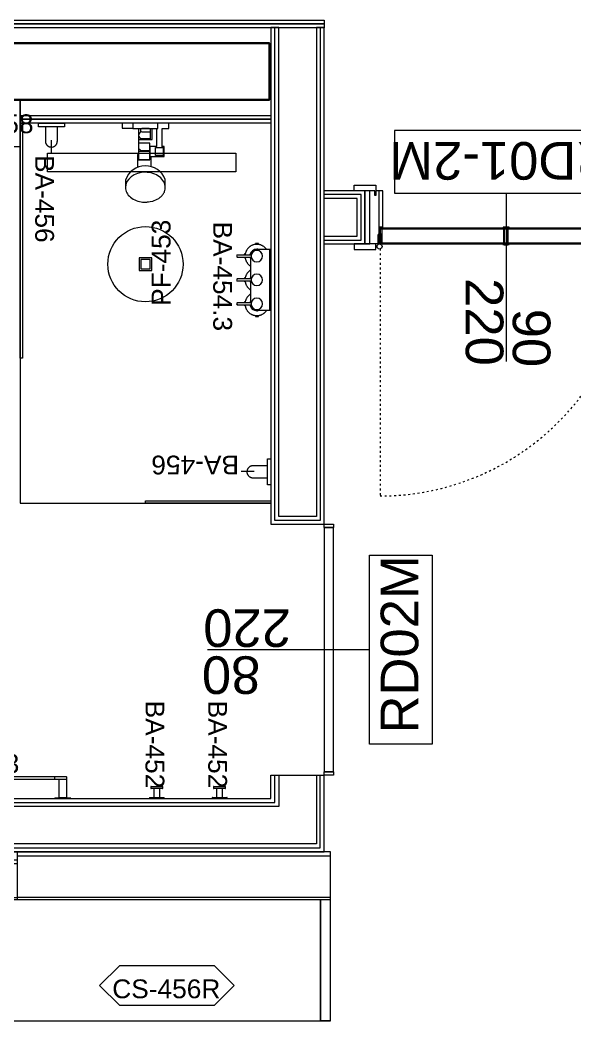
# Model space of a CAD drawing. Header units: centimetres. Extents: x 118932 to 154602, y -32682 to -23521.
# Drawn here: x 139625.9 to 139802.9, y -30689.7 to -30370.3 of the extents above; entities that cross this region are included whole.
import ezdxf

# ---------------------------------------------------------------- set-up
doc = ezdxf.new("R2010")
doc.units = ezdxf.units.CM
doc.header["$LTSCALE"] = 50
doc.header["$MEASUREMENT"] = 0
doc.linetypes.add('ACAD_ISO03W100', pattern=[30, 12, -18])
for name, color, linetype, lineweight, true_color in [('GEN_00_BL_Yazı', 7, 'Continuous', 0, 0x4f5250), ('GEN_02_TF_Islak Hacim', 7, 'Continuous', 5, 0x007cb0), ('GEN_02_TF_Kapı', 7, 'Continuous', 9, 0x4a3526), ('GEN_02_TF_Mobilya', 7, 'Continuous', 5, 0x745e3d), ('GEN_05_ML_Ahşap', 7, 'Continuous', 9, 0x745e3d), ('GEN_05_ML_Alçıpan', 7, 'Continuous', 18, 0x008b29), ('GEN_05_ML_Alçıpan_giydirme', 7, 'Continuous', 18, 0x7ebab5), ('GEN_06_GR_Cam', 7, 'Continuous', 9, 0x6093ac), ('GEN_06_GR_İnce', 7, 'Continuous', 13, 0xb0b0a9), ('KALACAK DUVARLAR', 7, 'Continuous', 30, 0x005387)]:
    doc.layers.add(name, color=color, linetype=linetype, lineweight=lineweight, true_color=true_color)
doc.styles.add('arial_1_18', font='arial.ttf', dxfattribs={"height": 0.2})
doc.styles.add('Arial_6', font='arial.ttf', dxfattribs={"height": 59.5325})

# ---------------------------------------------------------------- blocks, each defined once
blk = doc.blocks.new('KALACAK DUVALAR LEVEL 0 B BLOK')
at = {"layer": 'KALACAK DUVARLAR'}
blk.add_lwpolyline([(-1613.63, -998.88), (-1613.63, -955.34), (-1400.99, -955.34), (-1400.99, -937.34), (-1631.63, -937.34), (-1631.63, -997.32)], dxfattribs=at)
blk = doc.blocks.new('40LIK DUS CAMİ')
at = {"layer": 'GEN_02_TF_Islak Hacim', "elevation": 0}
blk.add_lwpolyline([(0, 1.24), (40, 1.24), (40, 0.44), (0, 0.44)], close=True, dxfattribs=at)
blk = doc.blocks.new('75lik DUS CAMİ')
at = {"layer": 'GEN_02_TF_Islak Hacim'}
blk.add_lwpolyline([(0, 0), (0, 75), (0.8, 75), (0.8, 0)], close=True, dxfattribs=at)
blk = doc.blocks.new('Raindance shower combo - PF-453 SHOWER SYSTEM-14821002-TYPE J')
at = {"layer": 'GEN_02_TF_Islak Hacim'}
for p, q in [((50.6, -3), (50.6, -19.3)), ((85, -3), (50.6, -3)), ((50.6, -19.3), (85, -19.3)), ((85, -3), (85, -19.6)), ((165, -3), (85, -3)), ((85, -19.6), (165, -19.6)), ((103.2, -19.6), (103.2, -39.9)), ((109.1, -19.6), (109.1, -32.1)), ((136.8, -19.6), (113.1, -19.6)), ((138.6, -20.1), (160.7, -20.1)), ((140.8, -55.5), (140.8, -20.1)), ((146.7, -55.5), (146.7, -20.1)), ((160.7, -20.1), (160.7, -77.5)), ((165, -19.6), (165, -3)), ((200.1, -3), (165, -3)), ((178, -20.1), (200.1, -20.1)), ((178, -77.4), (178, -20.1)), ((200.1, -20.1), (200.1, -3)), ((102.9, -41.5), (102.9, -80.9)), ((102.9, -55.5), (146.7, -55.5)), ((136.8, -55.5), (140.8, -55.5)), ((139, -66.9), (102.9, -66.9)), ((102.9, -80.9), (102.9, -119.9)), ((139, -93.7), (102.9, -93.7)), ((139, -119.9), (139, -66.9)), ((139.3, -77.5), (139.3, -109.5)), ((160.7, -77.5), (139.3, -77.5)), ((156.8, -106), (156.8, -81)), ((156.8, -81), (181.8, -81)), ((160.7, -81), (160.7, -77.4)), ((185.2, -77.4), (178, -77.4)), ((178, -81), (178, -77.4)), ((181.8, -81), (181.8, -106)), ((185.2, -109.5), (185.2, -77.4)), ((99.5, -106.3), (100.1, -143.6)), ((102.9, -119.9), (102.9, -97.5)), ((102.9, -119.9), (139, -119.9)), ((139, -119.9), (102.9, -119.9)), ((139.3, -109.5), (185.2, -109.5)), ((142.3, -109.5), (141.8, -141)), ((181.8, -106), (156.8, -106)), ((61, -184.6), (61, -208.3)), ((188.3, -208.3), (188.3, -182.8))]:
    blk.add_line(p, q, dxfattribs=at)
for points in [[(113.1, -30.8), (140.8, -30.8)], [(113.1, -52.1), (140.8, -52.1)], [(113.1, -89.8), (139, -89.8)]]:
    blk.add_lwpolyline(points, dxfattribs=at)
for points in [[(144.9, -433), (105.1, -433), (105.1, -473), (144.9, -473)], [(139.7, -438.3), (110.3, -438.4), (110.3, -467.8), (139.7, -467.8)]]:
    blk.add_lwpolyline(points, close=True, dxfattribs=at)
blk.add_circle((125, -453), 120, dxfattribs=at)
for centre, radius, start, end in [((114.5, -42.3), 11.6, 96.5318, 176.0334), ((114.4, -40.6), 11.5, 184.4156, 263.9068), ((114.5, -78), 12, 194.0613, 263.6059), ((114.5, -78), 12, 194.0613, 263.6059), ((112.1, -106), 12.6, 137, 181), ((125, -206.5), 67.6, 20.5435, 161.0787)]:
    blk.add_arc(centre, radius, start, end, dxfattribs=at)
for major_axis, start_param, end_param in [((63.7, 0), 1.576448, 3.141593), ((-63.7, 0), 3.141593, 4.718041)]:
    blk.add_ellipse((124.7, -208.3), major_axis=major_axis, ratio=0.765186, start_param=start_param, end_param=end_param, dxfattribs=at)
blk.add_open_spline([(61, -208.3), (61, -211.2), (61.7, -216.8), (66, -227.8), (76.3, -240.1), (95.1, -250.7), (112.3, -254.4), (122.2, -254.8), (124.3, -254.8), (134.9, -254.1), (148.1, -251.6), (155.1, -249.5), (165.5, -244.8), (176.6, -235.8), (183.3, -227.4), (187.4, -218), (188.3, -211.6), (188.3, -208.3)], degree=3, knots=[0, 0, 0, 0, 0.058333, 0.116667, 0.233333, 0.35, 0.466667, 0.498213, 0.618018, 0.668587, 0.668587, 0.668587, 0.782182, 0.848848, 0.915515, 0.982182, 1.048848, 1.048848, 1.048848, 1.048848], dxfattribs=at)
at = {"layer": 'GEN_00_BL_Yazı', "insert": (144.9, -585.7), "char_height": 60, "width": 132.711, "attachment_point": 1, "rotation": 90, "style": 'Arial_6'}
blk.add_mtext('PF-453', dxfattribs=at)
blk = doc.blocks.new('Robe_Hook - BA-452 ROBE HOOK-13695885-TYPE GxL')
at = {"layer": 'GEN_02_TF_Islak Hacim', "lineweight": 13}
for p, q in [((-23.8, 0), (-23.8, -3.2)), ((-23.8, 0), (23.8, 0)), ((-23, 0), (-23.8, 0)), ((-23.8, -3.2), (-23, -3.2)), ((23.8, -3.2), (-23.8, -3.2)), ((-19.1, -31.9), (-19.1, -38.1)), ((-19.1, -31.9), (19, -31.9)), ((-18.4, -31.9), (-19.1, -31.9)), ((-9.2, -3.2), (-9.2, -31.9)), ((9.2, -31.9), (9.2, -3.2)), ((19, -31.9), (18.4, -31.9)), ((19, -38.1), (19, -31.9)), ((23.8, 0), (23, 0)), ((23, -3.2), (23.8, -3.2)), ((23.8, -3.2), (23.8, 0)), ((-19.1, -38.1), (-18.4, -38.1)), ((19, -38.1), (-19.1, -38.1)), ((18.4, -38.1), (19, -38.1))]:
    blk.add_line(p, q, dxfattribs=at)
at = {"layer": 'GEN_00_BL_Yazı', "insert": (-23.9, -312.3), "char_height": 60, "width": 132.711, "attachment_point": 1, "rotation": 90, "style": 'Arial_6'}
blk.add_mtext('BA-452', dxfattribs=at)
blk = doc.blocks.new('Escobillero-pared_Tres-Max-tres_13463624 - BA-458 TOILET BRUSH HOLDER-14820998-TYPE J')
at = {"layer": 'GEN_00_BL_Yazı'}
blk.add_line((0, 50), (0, 88.6), dxfattribs=at)
at = {"layer": 'GEN_02_TF_Islak Hacim'}
for p, q in [((-10, 42.3), (-10, 50)), ((-10, 50), (10, 50)), ((10, 50), (-10, 50)), ((-10, 42.3), (-10, 50)), ((10, 50), (10, 42.3)), ((10, 42.3), (10, 50))]:
    blk.add_line(p, q, dxfattribs=at)
for radius in [43.5, 8]:
    blk.add_circle((0, 0), radius, dxfattribs=at)
blk.add_arc((0, 0), 43.5, 103.2903, 76.7097, dxfattribs=at)
at = {"layer": 'GEN_00_BL_Yazı', "insert": (143, 153.2), "char_height": 60, "width": 265.421, "attachment_point": 3, "style": 'Arial_6'}
blk.add_mtext('BA-458', dxfattribs=at)
blk = doc.blocks.new('Soap Dispenser - Trio - BA-454 SOAP DISPENSER triple-14820993-TYPE GxL')
at = {"layer": 'GEN_02_TF_Islak Hacim'}
for p, q in [((-79.4, 102.6), (-79.4, 62.6)), ((-73.5, 62.6), (-73.5, 102.6)), ((-3, 102.6), (-3, 62.6)), ((3, 62.6), (3, 102.6)), ((73.1, 102.6), (73.1, 62.6)), ((79, 62.6), (79, 102.6)), ((-79, 85), (-80.8, 85)), ((-80.8, 85), (-80.8, 82.9)), ((-80.8, 82.9), (-79, 82.9)), ((-80.8, 82.9), (-80.8, 81.6)), ((-70.8, 85), (-74.1, 85)), ((-73.9, 82.9), (-70.8, 82.9)), ((-2.9, 65), (-73.6, 65)), ((-70.8, 82.9), (-70.8, 85)), ((-70.8, 81.6), (-70.8, 82.9)), ((-2.6, 85), (-4.4, 85)), ((-4.4, 85), (-4.4, 83.1)), ((-4.4, 83.1), (-2.6, 83.1)), ((-4.4, 83.1), (-4.4, 81.6)), ((2.3, 83.1), (5.6, 83.1)), ((5.6, 85), (2.4, 85)), ((73.2, 65), (2.9, 65)), ((5.6, 83.1), (5.6, 85)), ((5.6, 81.6), (5.6, 83.1)), ((73.5, 85), (71.7, 85)), ((71.7, 85), (71.7, 83.1)), ((71.7, 83.1), (73.5, 83.1)), ((71.7, 83.1), (71.7, 81.6)), ((81.7, 85), (78.4, 85)), ((78.4, 83.1), (81.7, 83.1)), ((81.7, 83.1), (81.7, 85)), ((81.7, 81.6), (81.7, 83.1)), ((-114.6, 49.5), (-117, 49.5)), ((-117, 49.5), (-117, 39.5)), ((-117, 39.5), (-114.6, 39.5)), ((-114.6, 39.5), (-114.6, 49.5)), ((-112.7, 49.5), (-114.6, 49.5)), ((-114.6, 39.5), (-112.5, 39.5)), ((-97, 45), (-97, 0)), ((-79.4, 62.6), (-79.3, 62.6)), ((-77.9, 62.6), (-79.4, 62.6)), ((-73.5, 62.6), (-75, 62.6)), ((-73.6, 62.6), (-73.5, 62.6)), ((-3, 62.6), (-2.9, 62.6)), ((-1.5, 62.6), (-3, 62.6)), ((3, 62.6), (1.5, 62.6)), ((2.9, 62.6), (3, 62.6)), ((73.1, 62.6), (73.2, 62.6)), ((74.5, 62.6), (73.1, 62.6)), ((79, 62.6), (77.5, 62.6)), ((78.9, 62.6), (79, 62.6)), ((97, 0), (97, 45)), ((114.2, 49.5), (112.3, 49.5)), ((112.3, 39.5), (114.2, 39.5)), ((115.9, 49.5), (114.2, 49.5)), ((114.2, 49.5), (114.2, 39.5)), ((114.2, 39.5), (115.9, 39.5)), ((115.9, 39.5), (115.9, 49.5)), ((97, 5), (-97, 5)), ((-97, 5), (-97, 0)), ((-97, 0), (97, 0)), ((-97, 0), (97, 0)), ((97, 0), (97, 5))]:
    blk.add_line(p, q, dxfattribs=at)
at = {"layer": 'GEN_02_TF_Islak Hacim', "flags": 128}
for points in [[(-79.4, 107.6), (-79.4, 107.6), (-79.4, 107.6), (-79.4, 107.6), (-79.4, 107.5), (-79.4, 107.5), (-79.4, 107.4), (-79.4, 107.4), (-79.4, 107.3), (-79.4, 107.3), (-79.4, 107.2), (-79.4, 107.1), (-79.4, 107), (-79.4, 106.9), (-79.4, 106.8), (-79.4, 106.7), (-79.4, 106.6), (-79.4, 106.5), (-79.4, 106.4), (-79.4, 106.2), (-79.4, 106.1), (-79.4, 105.9), (-79.4, 105.8), (-79.4, 105.6), (-79.4, 105.5), (-79.4, 105.3), (-79.4, 105.1), (-79.4, 104.9), (-79.4, 104.8), (-79.4, 104.6), (-79.4, 104.4), (-79.4, 104.2), (-79.4, 104), (-79.4, 103.8), (-79.4, 103.6), (-79.4, 103.4), (-79.4, 103.2), (-79.4, 103), (-79.4, 102.8), (-79.4, 102.6), (-79.4, 102.6)], [(-73.5, 102.6), (-73.5, 102.8), (-73.5, 103), (-73.5, 103.2), (-73.5, 103.4), (-73.5, 103.6), (-73.5, 103.8), (-73.5, 104), (-73.5, 104.2), (-73.5, 104.4), (-73.5, 104.5), (-73.5, 104.7), (-73.5, 104.9), (-73.5, 105.1), (-73.5, 105.2), (-73.5, 105.4), (-73.5, 105.6), (-73.5, 105.7), (-73.5, 105.9), (-73.5, 106), (-73.5, 106.2), (-73.5, 106.3), (-73.5, 106.4), (-73.5, 106.6), (-73.5, 106.7), (-73.5, 106.8), (-73.5, 106.9), (-73.5, 107), (-73.5, 107.1), (-73.5, 107.2), (-73.5, 107.3), (-73.5, 107.3), (-73.5, 107.4), (-73.5, 107.4), (-73.5, 107.5), (-73.5, 107.5), (-73.5, 107.5), (-73.5, 107.6), (-73.5, 107.6), (-73.5, 107.6)], [(-3, 107.6), (-3, 107.6), (-3, 107.6), (-3, 107.6), (-3, 107.5), (-3, 107.5), (-3, 107.4), (-3, 107.4), (-3, 107.3), (-3, 107.3), (-3, 107.2), (-3, 107.1), (-3, 107), (-3, 106.9), (-3, 106.8), (-3, 106.7), (-3, 106.6), (-3, 106.5), (-3, 106.4), (-3, 106.2), (-3, 106.1), (-3, 105.9), (-3, 105.8), (-3, 105.6), (-3, 105.5), (-3, 105.3), (-3, 105.1), (-3, 104.9), (-3, 104.8), (-3, 104.6), (-3, 104.4), (-3, 104.2), (-3, 104), (-3, 103.8), (-3, 103.6), (-3, 103.4), (-3, 103.2), (-3, 103), (-3, 102.8), (-3, 102.6), (-3, 102.6)], [(3, 102.6), (3, 102.8), (3, 103), (3, 103.2), (3, 103.4), (3, 103.6), (3, 103.8), (3, 104), (3, 104.2), (3, 104.4), (3, 104.5), (3, 104.7), (3, 104.9), (3, 105.1), (3, 105.2), (3, 105.4), (3, 105.6), (3, 105.7), (3, 105.9), (3, 106), (3, 106.2), (3, 106.3), (3, 106.4), (3, 106.6), (3, 106.7), (3, 106.8), (3, 106.9), (3, 107), (3, 107.1), (3, 107.2), (3, 107.3), (3, 107.3), (3, 107.4), (3, 107.4), (3, 107.5), (3, 107.5), (3, 107.5), (3, 107.6), (3, 107.6), (3, 107.6)], [(73.1, 107.6), (73.1, 107.6), (73.1, 107.6), (73.1, 107.6), (73.1, 107.5), (73.1, 107.5), (73.1, 107.4), (73.1, 107.4), (73.1, 107.3), (73.1, 107.3), (73.1, 107.2), (73.1, 107.1), (73.1, 107), (73.1, 106.9), (73.1, 106.8), (73.1, 106.7), (73.1, 106.6), (73.1, 106.5), (73.1, 106.4), (73.1, 106.2), (73.1, 106.1), (73.1, 105.9), (73.1, 105.8), (73.1, 105.6), (73.1, 105.5), (73.1, 105.3), (73.1, 105.1), (73.1, 104.9), (73.1, 104.8), (73.1, 104.6), (73.1, 104.4), (73.1, 104.2), (73.1, 104), (73.1, 103.8), (73.1, 103.6), (73.1, 103.4), (73.1, 103.2), (73.1, 103), (73.1, 102.8), (73.1, 102.6), (73.1, 102.6)], [(79, 102.6), (79, 102.8), (79, 103), (79, 103.2), (79, 103.4), (79, 103.6), (79, 103.8), (79, 104), (79, 104.2), (79, 104.4), (79, 104.5), (79, 104.7), (79, 104.9), (79, 105.1), (79, 105.2), (79, 105.4), (79, 105.6), (79, 105.7), (79, 105.9), (79, 106), (79, 106.2), (79, 106.3), (79, 106.4), (79, 106.6), (79, 106.7), (79, 106.8), (79, 106.9), (79, 107), (79, 107.1), (79, 107.2), (79, 107.3), (79, 107.3), (79, 107.4), (79, 107.4), (79, 107.5), (79, 107.5), (79, 107.5), (79, 107.6), (79, 107.6), (79, 107.6)], [(-79, 82.4), (-80.5, 82.2), (-82, 82), (-83.5, 81.8), (-85, 81.5), (-86.4, 81.1), (-87.9, 80.7), (-89.3, 80.2), (-90.7, 79.7), (-92.1, 79.1), (-93.4, 78.4), (-94.7, 77.7), (-96, 76.9), (-97.3, 76.1), (-98.5, 75.3), (-99.7, 74.4), (-100.9, 73.4), (-102, 72.4), (-103.1, 71.4), (-104.1, 70.3), (-105.1, 69.2), (-106, 68), (-106.9, 66.8), (-107.8, 65.6), (-108.6, 64.3), (-109.3, 63), (-110, 61.7), (-110.7, 60.3), (-111.3, 58.9), (-111.8, 57.5), (-112.3, 56.1), (-112.7, 54.7), (-113, 53.2), (-113.3, 51.7), (-113.6, 50.2), (-113.8, 48.8), (-113.9, 47.3), (-113.9, 45.8), (-113.9, 45)], [(-45.5, 66.1), (-46.4, 67.4), (-47.3, 68.5), (-48.3, 69.7), (-49.3, 70.8), (-50.3, 71.9), (-51.4, 72.9), (-52.6, 73.9), (-53.7, 74.8), (-54.9, 75.7), (-56.2, 76.5), (-57.5, 77.3), (-58.8, 78), (-60.1, 78.7), (-61.5, 79.3), (-62.9, 79.9), (-64.3, 80.4), (-65.7, 80.9), (-67.1, 81.3), (-68.6, 81.6), (-70.1, 81.9), (-71.6, 82.1), (-73, 82.3)], [(-2.6, 82.4), (-4.1, 82.2), (-5.6, 82), (-7.1, 81.8), (-8.5, 81.5), (-10, 81.1), (-11.4, 80.7), (-12.8, 80.2), (-14.2, 79.7), (-15.6, 79.1), (-17, 78.4), (-18.3, 77.7), (-19.6, 76.9), (-20.8, 76.1), (-22.1, 75.3), (-23.3, 74.4), (-24.4, 73.4), (-25.5, 72.4), (-26.6, 71.4), (-27.7, 70.3), (-28.6, 69.2), (-29.6, 68), (-30.5, 66.8), (-31.3, 65.6)], [(31, 66.1), (30.1, 67.4), (29.2, 68.5), (28.2, 69.7), (27.2, 70.8), (26.1, 71.9), (25, 72.9), (23.9, 73.9), (22.7, 74.8), (21.5, 75.7), (20.3, 76.5), (19, 77.3), (17.7, 78), (16.3, 78.7), (15, 79.3), (13.6, 79.9), (12.2, 80.4), (10.8, 80.9), (9.3, 81.3), (7.8, 81.6), (6.4, 81.9), (4.9, 82.1), (3.4, 82.3)], [(73.4, 82.4), (71.9, 82.2), (70.5, 82), (69, 81.8), (67.5, 81.5), (66.1, 81.1), (64.6, 80.7), (63.2, 80.2), (61.8, 79.7), (60.4, 79.1), (59.1, 78.4), (57.8, 77.7), (56.5, 76.9), (55.2, 76.1), (54, 75.3), (52.8, 74.4), (51.6, 73.4), (50.5, 72.4), (49.4, 71.4), (48.4, 70.3), (47.4, 69.2), (46.4, 68), (45.6, 66.8), (44.7, 65.6)], [(113.5, 45), (113.5, 46.5), (113.4, 48), (113.3, 49.4), (113.1, 50.9), (112.8, 52.4), (112.5, 53.9), (112.1, 55.3), (111.6, 56.8), (111.1, 58.2), (110.6, 59.6), (110, 60.9), (109.3, 62.3), (108.6, 63.6), (107.8, 64.9), (107, 66.1), (106.1, 67.4), (105.2, 68.5), (104.2, 69.7), (103.2, 70.8), (102.2, 71.9), (101.1, 72.9), (99.9, 73.9), (98.8, 74.8), (97.5, 75.7), (96.3, 76.5), (95, 77.3), (93.7, 78), (92.4, 78.7), (91, 79.3), (89.6, 79.9), (88.2, 80.4), (86.8, 80.9), (85.3, 81.3), (83.9, 81.6), (82.4, 81.9), (80.9, 82.1), (79.4, 82.3)], [(-113.9, 45), (-113.9, 43.5), (-113.8, 42), (-113.7, 40.5), (-113.5, 39), (-113.2, 37.5), (-112.9, 36), (-112.5, 34.6), (-112, 33.2), (-111.5, 31.7), (-111, 30.4), (-110.4, 29), (-109.7, 27.6), (-109, 26.3), (-108.2, 25), (-107.4, 23.8), (-106.5, 22.6), (-105.6, 21.4), (-104.6, 20.2), (-103.6, 19.1), (-102.6, 18.1), (-101.5, 17), (-100.3, 16.1), (-99.2, 15.1), (-98, 14.2)], [(98.1, 14.6), (99.3, 15.5), (100.5, 16.5), (101.6, 17.5), (102.7, 18.5), (103.7, 19.6), (104.7, 20.8), (105.6, 21.9), (106.5, 23.1), (107.4, 24.4), (108.2, 25.6), (108.9, 26.9), (109.6, 28.3), (110.3, 29.6), (110.8, 31), (111.4, 32.4), (111.8, 33.8), (112.3, 35.3), (112.6, 36.7), (112.9, 38.2), (113.2, 39.7), (113.3, 41.2), (113.5, 42.6), (113.5, 44.1), (113.5, 45)]]:
    blk.add_lwpolyline(points, dxfattribs=at)
at = {"layer": 'GEN_02_TF_Islak Hacim'}
for centre, radius, start, end in [((-76.4, 107.6), 2.98, 120, 180), ((-76.4, 107.6), 2.98, 180, 240), ((-76.4, 107.6), 2.98, 0, 60), ((-76.4, 107.6), 2.98, 300, 0), ((0, 107.6), 2.98, 120, 180), ((0, 107.6), 2.98, 180, 240), ((0, 107.6), 2.98, 0, 60), ((0, 107.6), 2.98, 300, 0), ((76, 107.6), 2.98, 120, 180), ((76, 107.6), 2.98, 180, 240), ((76, 107.6), 2.98, 0, 60), ((76, 107.6), 2.98, 300, 0), ((-76.4, 45), 22, 97.5598, 180), ((-77, 45), 20, 96.8039, 180), ((-76.4, 45), 22, 68.099, 82.3757), ((0, 45), 22, 97.5598, 108.6093), ((0, 45), 22, 68.099, 82.3757), ((76, 45), 22, 97.5598, 111.901), ((76, 45), 22, 0, 80.5842), ((77, 45), 20, 0, 82.4941), ((-76.4, 45), 22, 180, 192.2823), ((-76.4, 45), 18.2, 0, 180), ((-76.4, 45), 18.2, 180, 0), ((0, 45), 18.2, 0, 180), ((0, 45), 18.2, 180, 0), ((76, 45), 18.2, 0, 180), ((76, 45), 18.2, 180, 0), ((76, 45), 22, 351.246, 0)]:
    blk.add_arc(centre, radius, start, end, dxfattribs=at)
at = {"layer": 'GEN_00_BL_Yazı', "insert": (186.1, 123.9), "char_height": 60, "width": 331.384, "attachment_point": 1, "rotation": 180, "style": 'Arial_6'}
blk.add_mtext('BA-454.3', dxfattribs=at)
blk = doc.blocks.new('Grab-Bar_Bobrick_B-6806 - BA-456 24_-V371-TYPE GxL')
at = {"layer": 'GEN_00_BL_Yazı'}
blk.add_line((-53504.4, -6427.9), (-53463.6, -6427.9), dxfattribs=at)
at = {"layer": 'GEN_02_TF_Islak Hacim', "lineweight": 13, "flags": 128}
blk.add_lwpolyline([(-53558, -6468.7), (-53558, -6386.1), (-53546.8, -6386.1), (-53546.8, -6468.7)], close=True, dxfattribs=at)
blk.add_lwpolyline([(-53546.8, -6446.5), (-53532.6, -6446.5), (-53531.3, -6446.5), (-53530, -6446.5), (-53528.8, -6446.5), (-53527.5, -6446.5), (-53526.2, -6446.5), (-53525, -6446.5), (-53523.8, -6446.5), (-53522.6, -6446.5), (-53521.4, -6446.5), (-53520.2, -6446.5), (-53519, -6446.5), (-53517.9, -6446.5), (-53516.8, -6446.5), (-53515.7, -6446.5), (-53514.6, -6446.5), (-53513.6, -6446.5), (-53512.6, -6446.5), (-53511.6, -6446.5), (-53510.7, -6446.5), (-53509.8, -6446.5), (-53508.9, -6446.5), (-53508.1, -6446.5), (-53507.3, -6446.5), (-53506.5, -6446.5), (-53505.8, -6446.5), (-53505.2, -6446.5), (-53504.6, -6446.5), (-53504, -6446.5), (-53503.4, -6446.5), (-53503, -6446.5), (-53502.5, -6446.5), (-53502.1, -6446.5), (-53501.8, -6446.5), (-53501.5, -6446.5), (-53501.3, -6446.5), (-53501.1, -6446.5), (-53500.9, -6446.5), (-53500.8, -6446.5), (-53500.8, -6446.5), (-53500.6, -6446.5), (-53499.8, -6446.5), (-53499.1, -6446.4), (-53498.3, -6446.3), (-53497.6, -6446.2), (-53496.8, -6446.1), (-53496.1, -6445.9), (-53495.3, -6445.7), (-53494.6, -6445.5), (-53493.9, -6445.2), (-53493.2, -6444.9), (-53492.5, -6444.6), (-53491.8, -6444.2), (-53491.2, -6443.9), (-53490.5, -6443.5), (-53489.9, -6443), (-53489.3, -6442.6), (-53488.7, -6442.1), (-53488.1, -6441.6), (-53487.5, -6441.1), (-53487, -6440.6), (-53486.5, -6440), (-53486, -6439.4), (-53485.5, -6438.8), (-53485.1, -6438.2), (-53484.7, -6437.6), (-53484.3, -6436.9), (-53483.9, -6436.2), (-53483.6, -6435.6), (-53483.3, -6434.9), (-53483, -6434.2, 0.168627), (-53482.6, -6422), (-53482.8, -6421.3), (-53483, -6420.5), (-53483.3, -6419.8), (-53483.7, -6419.1), (-53484, -6418.5), (-53484.4, -6417.8), (-53484.8, -6417.2), (-53485.2, -6416.5), (-53485.6, -6415.9), (-53486.1, -6415.3), (-53486.6, -6414.7), (-53487.1, -6414.2), (-53487.7, -6413.6), (-53488.2, -6413.1), (-53488.8, -6412.6), (-53489.4, -6412.2), (-53490, -6411.7), (-53490.7, -6411.3), (-53491.3, -6410.9), (-53492, -6410.5), (-53492.7, -6410.2), (-53493.4, -6409.9), (-53494.1, -6409.6), (-53494.8, -6409.4), (-53495.5, -6409.1), (-53496.3, -6408.9), (-53497, -6408.8), (-53497.8, -6408.6), (-53498.5, -6408.5), (-53499.3, -6408.5), (-53500, -6408.4), (-53500.8, -6408.4), (-53500.8, -6408.4), (-53500.9, -6408.4), (-53501, -6408.4), (-53501.2, -6408.4), (-53501.4, -6408.4), (-53501.7, -6408.4), (-53502, -6408.4), (-53502.4, -6408.4), (-53502.8, -6408.4), (-53503.3, -6408.4), (-53503.8, -6408.4), (-53504.4, -6408.4), (-53505, -6408.4), (-53505.7, -6408.4), (-53506.4, -6408.4), (-53507.1, -6408.4), (-53507.9, -6408.4), (-53508.7, -6408.4), (-53509.5, -6408.4), (-53510.4, -6408.4), (-53511.4, -6408.4), (-53512.3, -6408.4), (-53513.3, -6408.4), (-53514.3, -6408.4), (-53515.4, -6408.4), (-53516.5, -6408.4), (-53517.6, -6408.4), (-53518.7, -6408.4), (-53519.9, -6408.4), (-53521.1, -6408.4), (-53522.2, -6408.4), (-53523.5, -6408.4), (-53524.7, -6408.4), (-53525.9, -6408.4), (-53527.2, -6408.4), (-53528.4, -6408.4), (-53529.7, -6408.4), (-53530.9, -6408.4), (-53532.2, -6408.4), (-53532.6, -6408.4), (-53546.8, -6408.4)], format="xyb", dxfattribs=at)
at = {"layer": 'GEN_00_BL_Yazı', "insert": (-53456.4, -6479.9), "char_height": 60, "width": 265.421, "attachment_point": 7, "style": 'Arial_6'}
blk.add_mtext('BA-456', dxfattribs=at)
blk = doc.blocks.new('Accessory-Towel_Bar-KOHLER-Composed-K-73142 _1_ - BA-453 TOWEL BAR 24_-14138606-TYPE GxL')
at = {"layer": 'GEN_02_TF_Islak Hacim', "lineweight": 13}
for p, q in [((-53279.2, -6870.5), (-53279.2, -6863.3)), ((-53278.4, -6862.5), (-52680, -6862.5)), ((-53242.4, -6862.5), (-53242.4, -6871.4)), ((-52716.1, -6871.4), (-52716.1, -6862.5)), ((-52679.2, -6863.3), (-52679.2, -6870.5)), ((-53279.2, -6929.9), (-53279.2, -6872.2)), ((-53278.4, -6871.4), (-53257.1, -6871.4)), ((-52701.3, -6871.4), (-53257.1, -6871.4)), ((-53256.3, -6872.2), (-53256.3, -6929.9)), ((-52702.1, -6929.9), (-52702.1, -6872.2)), ((-52680, -6871.4), (-52701.3, -6871.4)), ((-52679.2, -6872.2), (-52679.2, -6929.9)), ((-53293.2, -6932.7), (-53293.2, -6931.5)), ((-53293.2, -6932.7), (-53242.4, -6932.7)), ((-53292.4, -6930.7), (-53278.4, -6930.7)), ((-53278.4, -6930.7), (-53257.1, -6930.7)), ((-53257.1, -6930.7), (-53243.2, -6930.7)), ((-53242.4, -6931.5), (-53242.4, -6932.7)), ((-52716.1, -6932.7), (-52716.1, -6931.5)), ((-52716.1, -6932.7), (-52665.3, -6932.7)), ((-52715.3, -6930.7), (-52701.3, -6930.7)), ((-52680, -6930.7), (-52701.3, -6930.7)), ((-52680, -6930.7), (-52666.1, -6930.7)), ((-52665.3, -6931.5), (-52665.3, -6932.7))]:
    blk.add_line(p, q, dxfattribs=at)
for centre, radius, start, end in [((-53278.4, -6863.3), 0.82, 90, 180), ((-52680, -6863.3), 0.82, 0, 90), ((-53278.4, -6870.5), 0.814, 180, 270), ((-53278.4, -6872.2), 0.814, 90, 180), ((-53257.1, -6872.2), 0.814, 0, 90), ((-52701.3, -6872.2), 0.814, 90, 180), ((-52680, -6870.5), 0.814, 270, 0), ((-52680, -6872.2), 0.814, 0, 90), ((-53278.4, -6929.9), 0.804, 180, 270), ((-53257.1, -6929.9), 0.804, 270, 0), ((-52701.3, -6929.9), 0.804, 180, 270), ((-52680, -6929.9), 0.804, 270, 0), ((-53292.4, -6931.5), 0.797, 90, 180), ((-53243.2, -6931.5), 0.797, 0, 90), ((-52715.3, -6931.5), 0.797, 90, 180), ((-52666.1, -6931.5), 0.797, 0, 90)]:
    blk.add_arc(centre, radius, start, end, dxfattribs=at)
at = {"layer": 'GEN_00_BL_Yazı', "insert": (-53108.7, -6791.1), "char_height": 60, "width": 265.421, "attachment_point": 1, "style": 'Arial_6'}
blk.add_mtext('BA-453', dxfattribs=at)
blk = doc.blocks.new('LEVEL 0 ISLAK HACİM')
at = {"layer": 'GEN_02_TF_Islak Hacim', "elevation": 0}
blk.add_lwpolyline([(-730.16, -3996.86), (-730.16, -4118.13), (-650.16, -4118.13)], dxfattribs=at)
at = {"xscale": 0.1, "yscale": 0.1, "zscale": 0.1}
for name, p in [('Escobillero-pared_Tres-Max-tres_13463624 - BA-458 TOILET BRUSH HOLDER-14820998-TYPE J', (-740.16, -4009.36, 0)), ('Raindance shower combo - PF-453 SHOWER SYSTEM-14821002-TYPE J', (-702.67, -3996.56, 0))]:
    blk.add_blockref(name, p, dxfattribs=at)
blk.add_blockref('75lik DUS CAMİ', (-730.16, -4071.86, 0))
for name, p, xscale, yscale, zscale, rotation in [('Grab-Bar_Bobrick_B-6806 - BA-456 24_-V371-TYPE GxL', (-77.42, -9352.66, 0), 0.1000000000000058, 0.1000000000000058, 0.1000000000000058, 270), ('Soap Dispenser - Trio - BA-454 SOAP DISPENSER triple-14820993-TYPE GxL', (-650.16, -4046.86, 0), 0.100000000000009, 0.100000000000009, 0.100000000000009, 90), ('Grab-Bar_Bobrick_B-6806 - BA-456 24_-V371-TYPE GxL', (-6005.98, -4750.83, 0), 0.1, 0.1, 0.1, 180), ('Robe_Hook - BA-452 ROBE HOOK-13695885-TYPE GxL', (-686.54, -4212.34, 0), 0.1000000000000001, 0.1000000000000001, 0.1000000000000001, 180), ('Robe_Hook - BA-452 ROBE HOOK-13695885-TYPE GxL', (-666.54, -4212.34, 0), 0.1000000000000001, 0.1000000000000001, 0.1000000000000001, 180)]:
    blk.add_blockref(name, p, dxfattribs=dict(xscale=xscale, yscale=yscale, zscale=zscale, rotation=rotation))
at = {"rotation": 180}
blk.add_blockref('40LIK DUS CAMİ', (-650.16, -4116.9, 0), dxfattribs=at)
at = {"extrusion": (-6.25506e-07, 3.22532e-09, 1), "xscale": 0.0999999999999999, "yscale": 0.0999999999999999, "zscale": 0.0999999999999999, "rotation": 359.995832532428}
blk.add_blockref('Accessory-Towel_Bar-KOHLER-Composed-K-73142 _1_ - BA-453 TOWEL BAR 24_-14138606-TYPE GxL', (4552.58, -3519.46, 0), dxfattribs=at)
blk = doc.blocks.new('DUVAR LEVEL 0 B LBOK')
at = {"layer": 'GEN_05_ML_Alçıpan'}
blk.add_line((-666.08, -320.56, 0), (-649.08, -320.56, 0), dxfattribs=at)
at = {"layer": 'GEN_05_ML_Alçıpan', "elevation": 0}
blk.add_lwpolyline([(-666.08, -240.56), (-649.08, -240.56), (-649.08, -82.08), (-651.58, -82.08), (-651.58, -238.06), (-663.58, -238.06), (-663.58, -82.08), (-666.08, -82.08)], close=True, dxfattribs=at)
for points in [[(-650.33, -82.08), (-650.33, -239.31), (-664.83, -239.31), (-664.83, -82.08)], [(-746.08, -110.08), (-746.08, -105.08)], [(-649.08, -151.12), (-636.08, -151.12), (-636.08, -134.12), (-649.08, -134.12)], [(-649.08, -149.87), (-637.33, -149.87), (-637.33, -135.37), (-649.08, -135.37)], [(-649.08, -148.62), (-638.58, -148.62), (-638.58, -136.62), (-649.08, -136.62)], [(-651.58, -320.56), (-651.58, -342.56), (-875.45, -342.56)], [(-875.45, -345.06), (-649.08, -345.06), (-649.08, -320.56)], [(-875.45, -343.81), (-650.33, -343.81), (-650.33, -320.56)], [(-663.58, -320.56), (-663.58, -330.56), (-875.45, -330.56)], [(-875.45, -328.06), (-666.08, -328.06), (-666.08, -320.56)], [(-875.45, -329.31), (-664.83, -329.31), (-664.83, -320.56)]]:
    blk.add_lwpolyline(points, dxfattribs=at)
at = {"layer": 'GEN_05_ML_Alçıpan_giydirme', "elevation": 0}
for points in [[(-897.19, -79.65), (-649.06, -79.65), (-649.06, -80.9), (-897.19, -80.9)], [(-897.19, -80.9), (-649.06, -80.9), (-649.06, -82.15), (-897.19, -82.15)], [(-746.08, -105.08), (-746.08, -120.08), (-821.08, -120.08), (-821.08, -117.58), (-748.58, -117.58), (-748.58, -105.08)], [(-746.08, -110.08), (-666.08, -110.08), (-666.08, -111.33), (-746.08, -111.33)], [(-746.08, -111.33), (-666.08, -111.33), (-666.08, -112.58), (-746.08, -112.58)]]:
    blk.add_lwpolyline(points, close=True, dxfattribs=at)
blk = doc.blocks.new('FFE-Tag')
at = {"color": 0}
blk.add_wipeout([(-8.76, 0), (-6.19, 2.57), (6.19, 2.57), (8.76, 0), (6.19, -2.57), (-6.19, -2.57)], dxfattribs=at).dxf.layer = 'GEN_00_BL_Yazı'
at = {"layer": 'GEN_00_BL_Yazı', "color": 0}
for p, q in [((-8.76, 0), (-6.19, 2.57)), ((6.19, 2.57), (-6.19, 2.57)), ((8.76, 0), (6.19, 2.57)), ((-8.76, 0), (-6.19, -2.57)), ((8.76, 0), (6.19, -2.57)), ((-6.19, -2.57), (6.19, -2.57))]:
    blk.add_line(p, q, dxfattribs=at)
blk = doc.blocks.new('CS-456R')
at = {"layer": 'GEN_00_BL_Yazı', "insert": (-0.19, -1.08), "char_height": 6, "attachment_point": 5, "style": 'Arial_6'}
blk.add_mtext('CS-456R', dxfattribs=at)
blk = doc.blocks.new('*U603')
at = {"layer": 'GEN_02_TF_Mobilya'}
for p, q in [((-760, 270.3), (-258.4, 270.3)), ((-760, 270.3), (-258.4, 270.3)), ((-760, 270.3), (-760, -269.4)), ((-760, 270.3), (-760, -269.4)), ((-258.4, 270.3), (732.2, 270.3)), ((-258.4, 270.3), (732.2, 270.3)), ((-258.4, -117), (-258.4, 270.3)), ((-258.4, -117), (-258.4, 270.3)), ((-258.4, 270.3), (-258.4, -117)), ((-258.4, 270.3), (-258.4, -117)), ((764, 270.3), (732.2, 270.3)), ((732.2, 270.3), (764, 270.3)), ((732.2, 270.3), (732.2, -117)), ((732.2, 270.3), (732.2, -117)), ((732.2, -117), (732.2, 270.3)), ((732.2, -117), (732.2, 270.3)), ((764, 270.3), (764, -269.4)), ((-497.7, -117), (-234.5, -117)), ((-497.7, -117), (-497.7, -122.2)), ((-497.7, -117), (-234.5, -117)), ((-497.7, -117), (-497.7, -122.2)), ((-234.5, -122.2), (-497.7, -122.2)), ((-497.7, -122.2), (-497.7, -232.2)), ((-234.5, -122.2), (-497.7, -122.2)), ((-497.7, -122.2), (-497.7, -232.2)), ((-234.5, -117), (762.4, -117)), ((-234.5, -117), (-234.5, -123.3)), ((-234.5, -117), (762.4, -117)), ((-234.5, -117), (-234.5, -123.3)), ((762.4, -123.3), (-234.5, -123.3)), ((-234.5, -123.3), (-234.5, -256.7)), ((762.4, -123.3), (-234.5, -123.3)), ((-234.5, -123.3), (-234.5, -256.7)), ((762.4, -123.3), (762.4, -117)), ((762.4, -123.3), (762.4, -117)), ((762.4, -256.7), (762.4, -123.3)), ((762.4, -256.7), (762.4, -123.3)), ((-711.3, -158.3), (-714.5, -165.9)), ((-711.3, -158.3), (-714.5, -165.9)), ((-706.3, -151.7), (-711.3, -158.3)), ((-706.3, -151.7), (-711.3, -158.3)), ((-708.5, -159.9), (-704, -153.9)), ((-704, -153.9), (-708.5, -159.9)), ((-699.7, -146.7), (-706.3, -151.7)), ((-706.3, -151.7), (-699.7, -146.7)), ((-704.9, -155.1), (-662.7, -155.1)), ((-704.9, -155.1), (-662.7, -155.1)), ((-698.1, -149.4), (-704, -153.9)), ((-698.1, -149.4), (-704, -153.9)), ((-692, -143.5), (-699.7, -146.7)), ((-699.7, -146.7), (-692, -143.5)), ((-691.2, -146.5), (-698.1, -149.4)), ((-691.2, -146.5), (-698.1, -149.4)), ((-683.8, -142.4), (-692, -143.5)), ((-692, -143.5), (-683.8, -142.4)), ((-683.8, -145.6), (-691.2, -146.5)), ((-683.8, -145.6), (-691.2, -146.5)), ((-675.6, -143.5), (-683.8, -142.4)), ((-683.8, -142.4), (-675.6, -143.5)), ((-676.4, -146.5), (-683.8, -145.6)), ((-676.4, -146.5), (-683.8, -145.6)), ((-669.5, -149.4), (-676.4, -146.5)), ((-669.5, -149.4), (-676.4, -146.5)), ((-667.9, -146.7), (-675.6, -143.5)), ((-675.6, -143.5), (-667.9, -146.7)), ((-663.6, -153.9), (-669.5, -149.4)), ((-663.6, -153.9), (-669.5, -149.4)), ((-661.3, -151.7), (-667.9, -146.7)), ((-667.9, -146.7), (-661.3, -151.7)), ((-663.6, -153.9), (-659.1, -159.9)), ((-659.1, -159.9), (-663.6, -153.9)), ((-656.3, -158.3), (-661.3, -151.7)), ((-656.3, -158.3), (-661.3, -151.7)), ((-653.1, -165.9), (-656.3, -158.3)), ((-653.1, -165.9), (-656.3, -158.3)), ((-714.5, -165.9), (-715.6, -174.1)), ((-714.5, -165.9), (-715.6, -174.1)), ((-714.5, -182.4), (-715.6, -174.1)), ((-715.6, -174.1), (-714.5, -182.4)), ((-711.3, -190), (-714.5, -182.4)), ((-714.5, -182.4), (-711.3, -190)), ((-712.4, -174.1), (-711.4, -166.8)), ((-711.4, -166.8), (-712.4, -174.1)), ((-711.4, -181.5), (-712.4, -174.1)), ((-712.4, -174.1), (-711.4, -181.5)), ((-711.5, -180.5), (-656.1, -180.5)), ((-656.1, -180.5), (-711.5, -180.5)), ((-711.4, -166.8), (-708.5, -159.9)), ((-708.5, -159.9), (-711.4, -166.8)), ((-708.5, -188.4), (-711.4, -181.5)), ((-708.5, -188.4), (-711.4, -181.5)), ((-706.3, -196.6), (-711.3, -190)), ((-711.3, -190), (-706.3, -196.6)), ((-704, -194.4), (-708.5, -188.4)), ((-704, -194.4), (-708.5, -188.4)), ((-707.3, -190), (-660.3, -190)), ((-707.3, -190), (-660.3, -190)), ((-659.1, -188.4), (-663.6, -194.4)), ((-659.1, -188.4), (-663.6, -194.4)), ((-656.3, -190), (-661.3, -196.6)), ((-661.3, -196.6), (-656.3, -190)), ((-659.1, -159.9), (-656.2, -166.8)), ((-656.2, -166.8), (-659.1, -159.9)), ((-656.2, -181.5), (-659.1, -188.4)), ((-656.2, -181.5), (-659.1, -188.4)), ((-653.1, -182.4), (-656.3, -190)), ((-656.3, -190), (-653.1, -182.4)), ((-656.2, -166.8), (-655.2, -174.1)), ((-655.2, -174.1), (-656.2, -166.8)), ((-655.2, -174.1), (-656.2, -181.5)), ((-655.2, -174.1), (-656.2, -181.5)), ((-653.1, -165.9), (-652.1, -174.1)), ((-652.1, -174.1), (-653.1, -165.9)), ((-653.1, -182.4), (-652.1, -174.1)), ((-653.1, -182.4), (-652.1, -174.1)), ((-699.7, -201.6), (-706.3, -196.6)), ((-699.7, -201.6), (-706.3, -196.6)), ((-704, -194.4), (-698.1, -198.9)), ((-698.1, -198.9), (-704, -194.4)), ((-692, -204.8), (-699.7, -201.6)), ((-692, -204.8), (-699.7, -201.6)), ((-698.1, -198.9), (-691.2, -201.8)), ((-691.2, -201.8), (-698.1, -198.9)), ((-683.8, -205.9), (-692, -204.8)), ((-683.8, -205.9), (-692, -204.8)), ((-691.2, -201.8), (-683.8, -202.7)), ((-683.8, -202.7), (-691.2, -201.8)), ((-683.8, -202.7), (-676.4, -201.8)), ((-676.4, -201.8), (-683.8, -202.7)), ((-675.6, -204.8), (-683.8, -205.9)), ((-675.6, -204.8), (-683.8, -205.9)), ((-676.4, -201.8), (-669.5, -198.9)), ((-669.5, -198.9), (-676.4, -201.8)), ((-667.9, -201.6), (-675.6, -204.8)), ((-667.9, -201.6), (-675.6, -204.8)), ((-669.5, -198.9), (-663.6, -194.4)), ((-663.6, -194.4), (-669.5, -198.9)), ((-661.3, -196.6), (-667.9, -201.6)), ((-661.3, -196.6), (-667.9, -201.6)), ((-728.3, -231.3), (-728.3, -237.6)), ((-497.7, -231.3), (-728.3, -231.3)), ((-497.7, -231.3), (-728.3, -231.3)), ((-728.3, -237.6), (-728.3, -231.3)), ((-728.3, -237.6), (-497.7, -237.6)), ((-728.3, -237.6), (-497.7, -237.6)), ((-497.7, -232.2), (-497.7, -242.7)), ((-497.7, -232.2), (-234.5, -232.2)), ((-497.7, -232.2), (-497.7, -242.7)), ((-497.7, -232.2), (-234.5, -232.2)), ((-234.5, -242.7), (-497.7, -242.7)), ((-234.5, -242.7), (-497.7, -242.7)), ((-234.5, -269.4), (-760, -269.4)), ((-234.5, -269.4), (-760, -269.4)), ((-234.5, -256.7), (-234.5, -269.4)), ((-234.5, -256.7), (762.4, -256.7)), ((-234.5, -256.7), (-234.5, -269.4)), ((-234.5, -256.7), (762.4, -256.7)), ((762.4, -269.4), (-234.5, -269.4)), ((762.4, -269.4), (-234.5, -269.4)), ((762.4, -269.4), (762.4, -256.7)), ((762.4, -269.4), (762.4, -256.7)), ((764, -269.4), (762.4, -269.4)), ((764, -269.4), (762.4, -269.4))]:
    blk.add_line(p, q, dxfattribs=at)
at = {"layer": 'GEN_00_BL_Yazı', "xscale": -24.48801272789174, "yscale": 24.48801272789174, "zscale": 24.48801272789174, "rotation": 180.0000187052433}
blk.add_blockref('FFE-Tag', (242.1, 157.4), dxfattribs=at)
at = {"xscale": -10, "yscale": 10, "zscale": 10, "rotation": 180.0000187052433}
blk.add_blockref('CS-456R', (242.1, 157.4), dxfattribs=at)
blk = doc.blocks.new('b blok level 0 tefriş')
at = {"xscale": -0.1, "yscale": 0.1, "zscale": 0.1, "rotation": 180.0000187052433}
blk.add_blockref('*U603', (407.18, -1097.96, 0), dxfattribs=at)
blk = doc.blocks.new('60LIK YER SÜZGECİ')
at = {"layer": 'GEN_02_TF_Islak Hacim'}
blk.add_lwpolyline([(79589.82, -32983.56), (79589.82, -32923.56), (79595.82, -32923.56), (79595.82, -32983.56)], close=True, dxfattribs=at)
blk = doc.blocks.new('level 0 süzgeçler')
at = {"rotation": 90}
blk.add_blockref('60LIK YER SÜZGECİ', (-34565.08, -79848.46, 0), dxfattribs=at)
blk = doc.blocks.new('RD02M')
at = {"layer": 'GEN_05_ML_Ahşap'}
blk.add_lwpolyline([(-40, -14.45), (-40, 37.25)], dxfattribs=at)
blk.add_lwpolyline([(-70.15, -14.45), (-9.85, -14.45), (-9.85, -34.45), (-70.15, -34.45)], close=True, dxfattribs=at)
at = {"layer": 'GEN_06_GR_Cam'}
for p, q in [((-79, -3), (-79, 0)), ((-1, 0), (-1, -3))]:
    blk.add_line(p, q, dxfattribs=at)
for points in [[(-80, 0), (-79, 0), (-79, -3), (-80, -3)], [(-1, -3), (-1, 0), (-79, 0), (-79, -3)], [(-1, 0), (0, 0), (0, -3), (-1, -3)]]:
    blk.add_lwpolyline(points, close=True, dxfattribs=at)
at = {"layer": 'GEN_00_BL_Yazı', "char_height": 12, "attachment_point": 7, "rotation": 90, "style": 'arial_1_18'}
for s, insert in [('\\A1;80', (-41.95, 20.37)), ('\\A1;220', (-26.95, 10.61))]:
    blk.add_mtext_dynamic_manual_height_columns(s, width=3542.6897, gutter_width=1875, heights=[387.79], dxfattribs=dict(at, insert=insert))
at = {"layer": 'GEN_00_BL_Yazı', "insert": (-66.73, -18), "char_height": 12, "attachment_point": 1, "style": 'arial_1_18'}
blk.add_mtext_dynamic_manual_height_columns('\\A1;RD02M', width=3542.6897, gutter_width=1875, heights=[387.79], dxfattribs=at)
blk = doc.blocks.new('RD01-2M')
at = {"layer": 'GEN_02_TF_Kapı'}
for p, q in [((-86.9, 0, 0), (-90, 0, 0)), ((-86.9, -1.5, 0), (-86.9, 0, 0)), ((-86.5, -1.5, 0), (-86.9, -1.5, 0)), ((-84.3, 0, 0), (-86.5, 0, 0)), ((-86.5, 0, 0), (-86.5, -1.5, 0)), ((-85.5, -17, 0), (-85.5, 0, 0)), ((-84.3, -11.6, 0), (-84.3, 0, 0)), ((-5.7, -11.6, 0), (-5.7, 0, 0)), ((-5.7, 0, 0), (-3.5, 0, 0)), ((-4.5, -17, 0), (-4.5, 0, 0)), ((-3.5, 0, 0), (-3.5, -1.5, 0)), ((-3.5, -1.5, 0), (-3.1, -1.5, 0)), ((-3.1, -1.5, 0), (-3.1, 0, 0)), ((-84.3, -11.6, 0), (-85.5, -11.6, 0)), ((-85.2, -11.8, 0), (-4.8, -11.8, 0)), ((-85.2, -11.8, 0), (-85.2, -17, 0)), ((-85.2, -12.2, 0), (-4.8, -12.2, 0)), ((-84.6, -12.2, 0), (-84.6, -16.6, 0)), ((-45.69, -17, 0), (-45.69, -11.8, 0)), ((-45.59, -11.8, 0), (-44.4, -11.8, 0)), ((-44.3, -17, 0), (-44.3, -11.8, 0)), ((-12.93, -17, 0), (-12.93, -11.8, 0)), ((-11.93, -17, 0), (-11.93, -11.8, 0)), ((-5.7, -11.6, 0), (-4.5, -11.6, 0)), ((-5.4, -12.2, 0), (-5.4, -16.6, 0)), ((-4.8, -11.8, 0), (-4.8, -17, 0)), ((-85.8, -17.14, 0), (-85.8, -14, 0)), ((-85.5, -14, 0), (-85.8, -14, 0)), ((-85.18, -14.4, 0), (-85.5, -13.99, 0)), ((-85.5, -17.01, 0), (-85.5, -14, 0)), ((-85.18, -14.4, 0), (-85.5, -14.74, 0)), ((-85.18, -14.4, 0), (-85.5, -14.74, 0)), ((-85.2, -13.92, 0), (-85.2, -14.34, 0)), ((-85.2, -17.01, 0), (-85.2, -14, 0)), ((-84.9, -14, 0), (-85.2, -14, 0)), ((-85.2, -14.35, 0), (-85.18, -14.35, 0)), ((-85.2, -14.35, 0), (-85.2, -14.45, 0)), ((-85.2, -14.45, 0), (-85.18, -14.45, 0)), ((-85.2, -14.46, 0), (-85.2, -14.88, 0)), ((-84.82, -13.9, 0), (-85.18, -13.9, 0)), ((-85.18, -14.35, 0), (-85.18, -14.25, 0)), ((-85.18, -14.25, 0), (-85.07, -14.25, 0)), ((-85.18, -14.35, 0), (-85.18, -14.45, 0)), ((-85.18, -14.55, 0), (-85.18, -14.45, 0)), ((-85.18, -14.55, 0), (-85.07, -14.55, 0)), ((-85.18, -14.9, 0), (-84.82, -14.9, 0)), ((-85.07, -14.88, 0), (-85.07, -13.92, 0)), ((-85.07, -14.55, 0), (-85.07, -14.25, 0)), ((-84.9, -17.14, 0), (-84.9, -14, 0)), ((-84.8, -14.88, 0), (-84.8, -13.92, 0)), ((-5.2, -14.88, 0), (-5.2, -13.92, 0)), ((-5.18, -13.9, 0), (-4.82, -13.9, 0)), ((-5.18, -14.88, 0), (-5.18, -13.92, 0)), ((-5.18, -13.92, 0), (-4.82, -13.92, 0)), ((-4.82, -14.88, 0), (-5.18, -14.88, 0)), ((-4.82, -14.9, 0), (-5.18, -14.9, 0)), ((-4.93, -14.88, 0), (-4.93, -13.92, 0)), ((-4.93, -14.55, 0), (-4.93, -14.25, 0)), ((-4.82, -14.25, 0), (-4.93, -14.25, 0)), ((-4.82, -14.55, 0), (-4.93, -14.55, 0)), ((-4.82, -13.92, 0), (-4.82, -14.34, 0)), ((-4.82, -14.4, 0), (-4.5, -13.99, 0)), ((-4.82, -14.35, 0), (-4.82, -14.25, 0)), ((-4.82, -14.34, 0), (-4.8, -14.34, 0)), ((-4.8, -14.35, 0), (-4.82, -14.35, 0)), ((-4.82, -14.35, 0), (-4.82, -14.45, 0)), ((-4.82, -14.4, 0), (-4.5, -14.74, 0)), ((-4.82, -14.4, 0), (-4.5, -14.74, 0)), ((-4.82, -14.55, 0), (-4.82, -14.45, 0)), ((-4.8, -14.45, 0), (-4.82, -14.45, 0)), ((-4.82, -14.46, 0), (-4.82, -14.88, 0)), ((-4.82, -14.46, 0), (-4.8, -14.46, 0)), ((-4.8, -14.94, 0), (-4.8, -13.89, 0)), ((-3.8, -14.01, 0), (-4.8, -13.89, 0)), ((-4.8, -13.89, 0), (-4.8, -14.01, 0)), ((-4.8, -13.92, 0), (-4.8, -14.34, 0)), ((-3.8, -14.27, 0), (-4.8, -14.94, 0)), ((-4.8, -14.35, 0), (-4.8, -14.45, 0)), ((-4.8, -14.46, 0), (-4.8, -14.88, 0)), ((-4.2, -13.31, 0), (-4.3, -13.31, 0)), ((-4.3, -15.53, 0), (-4.2, -15.53, 0)), ((-4.2, -13.96, 0), (-4.2, -13.31, 0)), ((-4.2, -15.53, 0), (-4.2, -14.54, 0)), ((-3.8, -14.01, 0), (-3.8, -14.27, 0)), ((-85.5, -17, 0), (-90, -17, 0)), ((-85.2, -16.6, 0), (-4.8, -16.6, 0)), ((-85.2, -17, 0), (-4.8, -17, 0)), ((-4.5, -17, 0), (0, -17, 0))]:
    blk.add_line(p, q, dxfattribs=at)
at = {"layer": 'GEN_02_TF_Kapı', "elevation": 0}
for points in [[(-86.9, 0), (-93.5, 0), (-93.5, 1.75), (-86.5, 1.75), (-86.5, 0)], [(-3.1, 0), (3.5, 0), (3.5, 1.75), (-3.5, 1.75), (-3.5, 0)], [(-85.2, -14.46), (-85.18, -14.46), (-85.18, -14.88), (-84.82, -14.88), (-84.82, -13.92), (-85.18, -13.92), (-85.18, -14.34), (-85.2, -14.34)]]:
    blk.add_lwpolyline(points, dxfattribs=at)
for points in [[(-90, -17), (-88.5, -17), (-88.5, 0), (-90, 0)], [(-1.5, -17), (0, -17), (0, 0), (-1.5, 0)], [(-43.99, -11.6), (-45.99, -11.6), (-45.99, -11.8), (-43.99, -11.8)], [(-45.59, -17), (-45.69, -17), (-45.69, -11.8), (-45.59, -11.8)], [(-44.4, -11.8), (-45.6, -11.8), (-45.6, -17), (-44.4, -17)], [(-44.4, -17), (-44.3, -17), (-44.3, -11.8), (-44.4, -11.8)], [(-12.83, -17), (-12.93, -17), (-12.93, -11.8), (-12.83, -11.8)], [(-12.93, -17), (-12.83, -17), (-12.83, -11.8), (-12.93, -11.8)], [(-12.83, -11.8), (-12.03, -11.8), (-12.03, -17), (-12.83, -17)], [(-12.03, -17), (-11.93, -17), (-11.93, -11.8), (-12.03, -11.8)], [(-11.93, -17), (-12.03, -17), (-12.03, -11.8), (-11.93, -11.8)], [(-13.75, -15.05), (-4.9, -15.05), (-4.9, -13.53), (-13.75, -13.53)], [(-13.65, -14.95), (-5, -14.95), (-5, -13.63), (-13.65, -13.63)], [(-4.8, -13.53), (-5, -13.53), (-5, -15.45), (-4.8, -15.45)], [(-4.3, -13.31), (-4.5, -13.31), (-4.5, -15.53), (-4.3, -15.53)], [(-86.5, -17), (-93.5, -17), (-93.5, -18.75), (-86.5, -18.75)], [(-44, -17), (-46, -17), (-46, -17.2), (-45.6, -17.3), (-44.4, -17.3), (-44, -17.2)], [(-3.5, -17), (3.5, -17), (3.5, -18.75), (-3.5, -18.75)]]:
    blk.add_lwpolyline(points, close=True, dxfattribs=at)
at = {"layer": 'GEN_02_TF_Kapı', "linetype": 'ACAD_ISO03W100', "ltscale": 0.001, "elevation": 0}
blk.add_lwpolyline([(-85.2, -18.5), (-85.2, -97.4, 0.414214), (-4.8, -17)], format="xyb", dxfattribs=at)
at = {"layer": 'GEN_02_TF_Kapı'}
blk.add_circle((-85.35, -17.8, 0), 0.8, dxfattribs=at)
for centre, start, end in [((-85.18, -13.92, 0), 91.5433, 178.4567), ((-85.18, -14.88, 0), 181.5433, 268.4567), ((-84.82, -13.92, 0), 1.5433, 88.4567), ((-84.82, -14.88, 0), 271.5433, 358.4567), ((-5.18, -13.92, 0), 91.5433, 178.4567), ((-5.18, -14.88, 0), 181.5433, 268.4567), ((-4.82, -13.92, 0), 1.5433, 88.4567), ((-4.82, -14.88, 0), 271.5433, 358.4567)]:
    blk.add_arc(centre, 0.0206, start, end, dxfattribs=at)
at = {"layer": 'GEN_05_ML_Ahşap', "elevation": 0}
blk.add_lwpolyline([(-9.43, 19.24), (-80.57, 19.24), (-80.57, -0.76), (-9.43, -0.76)], close=True, dxfattribs=at)
blk.add_lwpolyline([(-45, -0.76), (-45, -54.53)], dxfattribs=at)
at = {"layer": 'GEN_00_BL_Yazı', "char_height": 12, "attachment_point": 7, "style": 'arial_1_18'}
for s, insert, rotation in [('\\A1;RD01-2M', (-10.51, 15.7, 0), 180), ('\\A1;220', (-58.05, -27.9, 0), 270), ('\\A1;90', (-43.05, -37.66, 0), 270)]:
    blk.add_mtext_dynamic_manual_height_columns(s, width=3542.6897, gutter_width=1875, heights=[387.79], dxfattribs=dict(at, insert=insert, rotation=rotation))
blk = doc.blocks.new('level 0 b blok kapılar')
at = {"color": 1}
blk.add_blockref('RD01-2M', (-1899.5, -1220.22, 0), dxfattribs=at)
at = {"color": 1, "rotation": 90}
blk.add_blockref('RD02M', (-2002.5, -1326.66, 0), dxfattribs=at)
blk = doc.blocks.new('level 0 kapı')
at = {"color": 1}
blk.add_blockref('level 0 b blok kapılar', (7781.17, 460.97, 0), dxfattribs=at)

msp = doc.modelspace()

# ---------------------------------------------------------------- block references
msp.add_blockref('KALACAK DUVALAR LEVEL 0 B BLOK', (141106.44, -29440.39, 0))

# ---------------------------------------------------------------- next in the draw order: block references
msp.add_blockref('LEVEL 0 ISLAK HACİM', (140356.1, -26406.37, 0))

# ---------------------------------------------------------------- next in the draw order: block references
msp.add_blockref('DUVAR LEVEL 0 B LBOK', (140372.02, -30290.65))

# ---------------------------------------------------------------- next in the draw order: block references
msp.add_blockref('b blok level 0 tefriş', (139241.38, -29564.69, 0))

# ---------------------------------------------------------------- next in the draw order: block references
msp.add_blockref('level 0 süzgeçler', (141276.24, -30160.12))
at = {"layer": 'GEN_06_GR_İnce'}
msp.add_blockref('level 0 kapı', (133944.27, -29665.52), dxfattribs=at)

doc.saveas('drawing.dxf')
